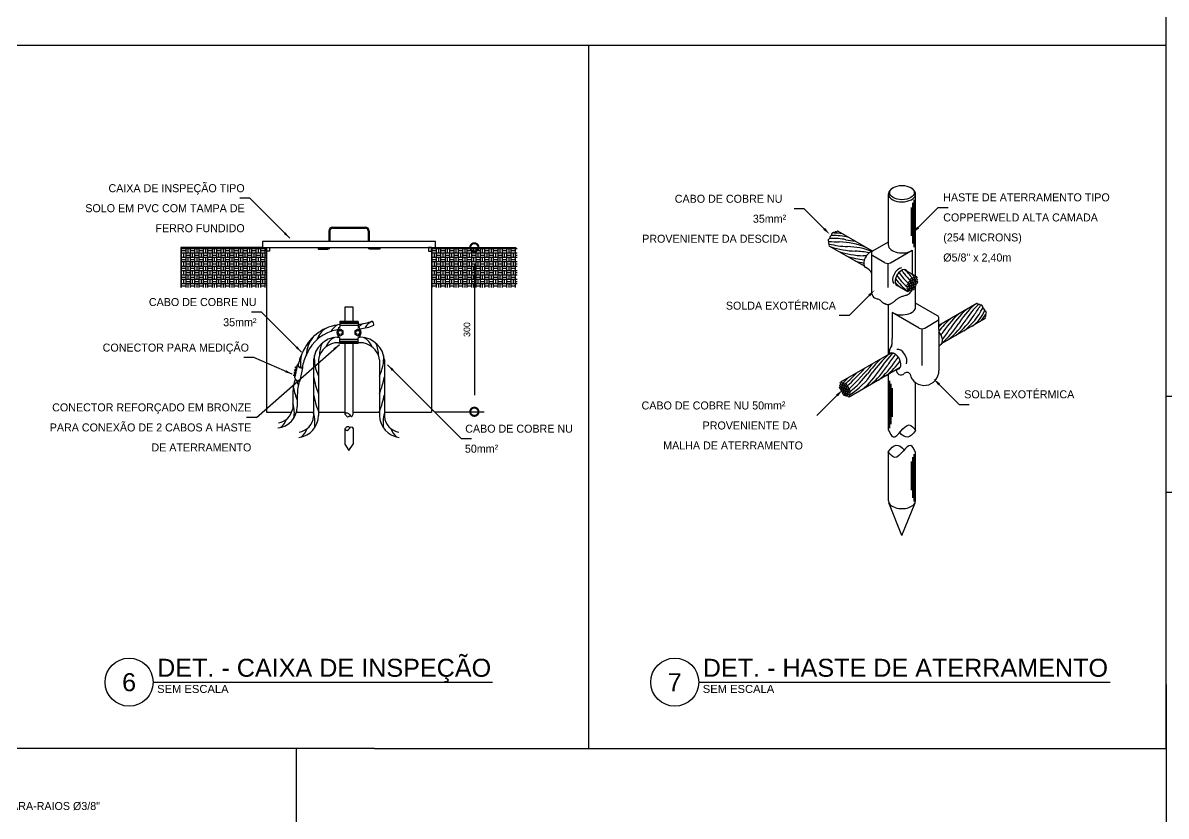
# Paper-space layout '6-EDA-DET-GER0-05_R01' of a CAD drawing. Extents: x 324 to 1165, y -59 to 535.
# Drawn here: x 694.8 to 980.5, y 133 to 331.2 of the extents above; entities that cross this region are included whole.
import ezdxf
from ezdxf.enums import TextEntityAlignment as Align

# ---------------------------------------------------------------- set-up
doc = ezdxf.new("R2010")
doc.units = 0
doc.header["$LTSCALE"] = 0.1
doc.layers.get('0').update_dxf_attribs({"linetype": 'CONTINUOUS'})
doc.layers.get('DEFPOINTS').update_dxf_attribs({"linetype": 'CONTINUOUS'})
for name, color, linetype in [('A-02', 2, 'CONTINUOUS'), ('A-PARED', 5, 'CONTINUOUS'), ('C01', 1, 'CONTINUOUS'), ('C02', 2, 'CONTINUOUS'), ('C03', 3, 'CONTINUOUS'), ('C04', 4, 'CONTINUOUS'), ('C05', 4, 'CONTINUOUS'), ('PRA', 1, 'CONTINUOUS'), ('Títulos', 2, 'CONTINUOUS')]:
    doc.layers.add(name, color=color, linetype=linetype)
doc.styles.add('80CL', font='ACENT.SHX', dxfattribs={"height": 2})
doc.styles.add('A20', font='arial.ttf', dxfattribs={"height": 0.2})
doc.styles.add('A26', font='arial.ttf', dxfattribs={"height": 0.26})
doc.styles.add('A40', font='arial.ttf', dxfattribs={"width": 1.1, "height": 0.4})
doc.styles.add('A60', font='arial.ttf', dxfattribs={"height": 0.6})
doc.styles.get("Standard").update_dxf_attribs({"font": 'ARIALUNI.TTF'})

# ---------------------------------------------------------------- blocks, each defined once
blk = doc.blocks.new('CARIMBO')
at = {"layer": 'PRA', "color": 2}
for p, q in [((754.113, 739.748), (736.613, 739.748)), ((736.613, 732.548), (736.613, 739.748)), ((754.113, 737.348), (736.613, 737.348)), ((736.613, 732.548), (736.613, 711.048))]:
    blk.add_line(p, q, dxfattribs=at)
at = {"layer": 'PRA', "color": 3, "style": 'A20'}
for tag, p, height in [('MUNICIPIO', (741.236, 735.253), 0.2), ('ENDEREÇO', (741.236, 733.745), 0.2), ('R-01', (740.748, 711.905), 0.185), ('ESCALA', (746.105, 711.926), 0.185), ('R-02', (740.748, 711.548), 0.185), ('DESENHO', (738.029, 711.221), 0.185), ('R-03', (740.748, 711.207), 0.185), ('DATA', (746.109, 711.169), 0.185)]:
    blk.add_attdef(tag, p, '', height=height, dxfattribs=at)
at = {"layer": 'PRA', "color": 4, "style": 'A26'}
for tag, p in [('DESCRIÇÃO-1', (745.536, 714.272)), ('DESCRIÇÃO-2', (745.536, 713.641)), ('DESCRIÇÃO-3', (745.536, 713.034))]:
    blk.add_attdef(tag, text='', height=0.267, dxfattribs=at).set_placement(p, align=Align.MIDDLE_CENTER)
at = {"layer": 'PRA', "color": 6}
for tag, height, style, p in [('ARQ', 0.617, 'A60', (752.415, 713.587)), ('00/00', 0.411, 'A40', (752.28, 711.667))]:
    blk.add_attdef(tag, text='', height=height, dxfattribs=dict(at, style=style)).set_placement(p, align=Align.MIDDLE_CENTER)
blk = doc.blocks.new('_DOTSMALL')
at = {"color": 0, "linetype": 'ByBlock', "const_width": 0.5}
blk.add_lwpolyline([(-0.0625, 0, 1), (0.0625, 0, 1)], format="xyb", close=True, dxfattribs=at)
blk = doc.blocks.new('*U84')
blk.add_line((0.6, 0), (9.08, 0))
blk.add_circle((0, 0), 0.6)
at = {"color": 1}
for tag, height, p in [('NOMEDES', 0.45, (0.7, 0)), ('ESCDES', 0.2, (0.7, -0.329))]:
    blk.add_attdef(tag, text='', height=height, dxfattribs=at).set_placement(p, align=Align.BOTTOM_LEFT)
blk.add_attdef('NUMDES', text='', height=0.45, dxfattribs=at).set_placement((0, 0), align=Align.MIDDLE_CENTER)
blk = doc.blocks.new('*U85')
blk.add_line((0.6, 0), (10.88, 0))
blk.add_circle((0, 0), 0.6)
at = {"color": 1}
for tag, height, p in [('NOMEDES', 0.45, (0.7, 0)), ('ESCDES', 0.2, (0.7, -0.329))]:
    blk.add_attdef(tag, text='', height=height, dxfattribs=at).set_placement(p, align=Align.BOTTOM_LEFT)
blk.add_attdef('NUMDES', text='', height=0.45, dxfattribs=at).set_placement((0, 0), align=Align.MIDDLE_CENTER)

psp = doc.layouts.new('6-EDA-DET-GER0-05_R01')

# ---------------------------------------------------------------- hatches: boundary and pattern name
at = {"layer": 'C01'}
h = psp.add_hatch(dxfattribs=at)
h.set_pattern_fill('2X2BRIKS', color=256, scale=0.137145, style=0)
h.set_pattern_definition([(0, (756.3875, 267.1604), (0, 1.09716), [0.137145]), (0, (756.3875, 267.709), (1.09716, 1.09716), [1.09716, -1.09716]), (90, (756.3875, 267.1604), (-1.09716, 0), [0.137145]), (90, (758.0332, 267.1604), (-1.09716, 1.09716), [1.09716, -1.09716])])
h.paths.add_polyline_path([(754.67, 275.12), (734.23, 275.12), (734.23, 265.07), (755.69, 265.07), (755.69, 275.12)])
h = psp.add_hatch(dxfattribs=at)
h.set_pattern_fill('2X2BRIKS', color=256, scale=0.137145, style=0)
h.set_pattern_definition([(0, (818.9921, 267.1604), (0, 1.09716), [0.137145]), (0, (818.9921, 267.709), (1.09716, 1.09716), [1.09716, -1.09716]), (90, (818.9921, 267.1604), (-1.09716, 0), [0.137145]), (90, (820.6378, 267.1604), (-1.09716, 1.09716), [1.09716, -1.09716])])
h.paths.add_polyline_path([(817.27, 275.12), (796.84, 275.12), (796.84, 265.07), (818.3, 265.07), (818.3, 275.12)])

# ---------------------------------------------------------------- linework, layer by layer
at = {"color": 1, "linetype": 'ByBlock'}
for p, q in [((798.69, 275.12), (810.06, 275.12)), ((797.66, 234.04), (810.06, 234.04))]:
    psp.add_line(p, q, dxfattribs=at)
at = {"color": 2, "linetype": 'ByBlock'}
psp.add_line((807.59, 271), (807.59, 238.16), dxfattribs=at)
at = {"layer": 'A-02'}
for p, q in [((980.46, 149.88), (980.46, 524.88)), ((980.46, 325.54), (349.46, 325.54)), ((836.11, 325.54), (836.11, 149.88)), ((782.63, 149.88), (349.46, 149.88)), ((763.1, 149.88), (763.1, -49.12)), ((782.63, 149.88), (980.46, 149.88))]:
    psp.add_line(p, q, dxfattribs=at)
at = {"layer": 'C01'}
for p, q in [((917.16, 276.11), (917.16, 286.25)), ((917.51, 275.16), (917.51, 286.96)), ((916.81, 278), (916.81, 285.11)), ((734.23, 275.12), (734.23, 265.07)), ((917.54, 267.64), (916.76, 268.56)), ((778.56, 256.44), (773.97, 256.44)), ((778.56, 256.31), (773.97, 256.31)), ((778.56, 256.08), (773.97, 256.08)), ((778.56, 255.59), (773.97, 255.59)), ((778.56, 252.1), (773.97, 252.1)), ((778.56, 251.62), (773.97, 251.62)), ((778.56, 251.39), (773.97, 251.39)), ((778.56, 251.26), (773.97, 251.26)), ((762.55, 243.33), (762.49, 243.08)), ((762.58, 243.32), (762.53, 243.07)), ((762.62, 243.31), (762.56, 243.06)), ((762.65, 243.3), (762.6, 243.05)), ((762.64, 243.82), (762.62, 243.72)), ((762.69, 243.29), (762.63, 243.04)), ((762.68, 243.97), (762.66, 243.88)), ((762.68, 243.83), (762.66, 243.71)), ((762.72, 243.28), (762.67, 243.03)), ((762.71, 243.96), (762.69, 243.87)), ((762.74, 243.95), (762.69, 243.7)), ((762.76, 243.27), (762.7, 243.02)), ((762.78, 243.94), (762.73, 243.69)), ((762.79, 243.26), (762.74, 243.01)), ((762.8, 244.61), (762.75, 244.36)), ((762.81, 243.93), (762.76, 243.68)), ((762.83, 243.25), (762.77, 243)), ((762.84, 244.6), (762.79, 244.35)), ((762.85, 243.92), (762.8, 243.67)), ((762.86, 243.24), (762.81, 242.99)), ((762.87, 244.59), (762.82, 244.34)), ((762.88, 243.91), (762.83, 243.66)), ((762.91, 244.58), (762.85, 244.33)), ((762.92, 243.9), (762.87, 243.65)), ((762.9, 245.1), (762.88, 245)), ((762.94, 244.57), (762.89, 244.32)), ((762.95, 243.89), (762.9, 243.64)), ((762.93, 245.25), (762.91, 245.16)), ((762.94, 245.11), (762.91, 244.99)), ((762.98, 244.56), (762.92, 244.31)), ((762.99, 243.88), (762.94, 243.63)), ((762.97, 245.24), (762.95, 245.15)), ((763, 245.23), (762.95, 244.98)), ((763.01, 244.55), (762.96, 244.3)), ((763.04, 245.22), (762.98, 244.97)), ((763.05, 244.54), (762.99, 244.29)), ((763.07, 245.21), (763.02, 244.96)), ((763.08, 244.53), (763.03, 244.28)), ((763.1, 245.2), (763.05, 244.95)), ((763.12, 244.52), (763.06, 244.27)), ((763.14, 245.19), (763.09, 244.94)), ((763.17, 245.18), (763.12, 244.93)), ((763.21, 245.17), (763.16, 244.92)), ((763.24, 245.16), (763.19, 244.91)), ((911.39, 229.96), (911.39, 241.77)), ((911.74, 230.91), (911.74, 241.05)), ((912.09, 232.81), (912.09, 239.92)), ((917.51, 211.61), (917.51, 223.41)), ((916.81, 214.46), (916.81, 221.57)), ((917.16, 212.56), (917.16, 222.7))]:
    psp.add_line(p, q, dxfattribs=at)
for centre, radius, start, end in [((897.2, 260.54), 16.81, 78.8772, 92.4028), ((897.29, 262.71), 15.36, 75.5148, 91.4163), ((897.85, 271.36), 7.34, 76.6561, 93.0104), ((898.6, 296.48), 20.01, 263.1709, 270.5459), ((901.95, 299.86), 24.58, 256.6399, 267.3042), ((903.95, 298.71), 24.58, 252.6958, 267.3042), ((898.17, 256.66), 19.82, 68.4803, 88.2103), ((904.53, 293.95), 17.4, 256.4091, 264.2355), ((900.17, 255.5), 19.82, 69.8266, 88.2103), ((905.95, 297.55), 24.58, 252.6958, 267.3042), ((907.95, 296.4), 24.58, 252.6958, 263.2242), ((909.95, 295.24), 24.58, 252.6958, 258.1274), ((902.17, 254.35), 19.82, 78.0118, 88.2103), ((904.17, 253.19), 19.82, 86.0408, 88.2103), ((904.83, 263.75), 10.28, 29.5979, 30.0044), ((924.36, 275.3), 12.41, 211.4044, 228.5956), ((904.3, 261.27), 12.96, 34.5242, 38.8612), ((932.57, 281.76), 21.96, 216.7715, 223.2285), ((909.67, 263.2), 8.35, 38.4865, 48.8227), ((926.26, 280.78), 19.82, 226.9146, 231.5197), ((928.26, 279.62), 19.82, 218.7128, 231.5197), ((925.92, 277.03), 15.57, 214.8967, 229.117), ((924.48, 274.54), 10.3, 216.6069, 223.3931), ((949.14, 242.61), 24.58, 132.6958, 147.3042), ((945.67, 247.67), 17.87, 132.8361, 148.3691), ((870.73, 301.61), 75.47, 324.8834, 327.0683), ((943.13, 239.15), 24.58, 132.6958, 142.3222), ((945.13, 240.3), 24.58, 132.6958, 147.3042), ((945.13, 240.3), 24.58, 132.6958, 147.3042), ((947.14, 241.46), 24.58, 132.6958, 147.3042), ((915.61, 268.64), 19.82, 308.4803, 328.2103), ((920.21, 267.05), 16.06, 307.3205, 333.796), ((927.51, 262.21), 8.1, 303.2311, 338.3699), ((931.03, 260.16), 4.61, 309.2695, 338.1592), ((773.39, 250.38), 5.37, 123.7063, 160.7562), ((775.64, 251.75), 4.57, 118.936, 148.8339), ((781.93, 252.01), 4.57, 118.936, 136.7056), ((784.24, 252.7), 4.57, 118.936, 148.8339), ((941.13, 237.99), 24.58, 132.6958, 135.237), ((911.61, 266.33), 19.82, 310.5794, 328.2103), ((909.61, 265.18), 19.82, 318.9335, 328.2103), ((913.61, 267.49), 19.82, 308.4803, 328.2103), ((773.85, 247.64), 8.29, 141.8183, 176.4428), ((774.75, 248.52), 4.61, 118.3697, 158.14), ((770.56, 257.83), 4.77, 306.1198, 306.2366), ((777.78, 248.52), 4.61, 21.86, 61.6303), ((907.6, 264.02), 19.82, 326.9207, 328.2103), ((776.52, 248.15), 7.63, 156.9112, 180.9586), ((776.01, 248.15), 7.63, 359.0414, 23.0888), ((929.55, 231.26), 24.58, 134.7472, 147.3042), ((776.77, 245.64), 12.66, 167.7151, 182.3256), ((777.7, 247.47), 10.12, 176.4221, 206.5174), ((774.83, 247.47), 10.12, 333.4826, 3.5779), ((825.92, 316.37), 107.42, 314.3901, 319.0995), ((925.78, 229.13), 24.58, 132.6958, 144.1815), ((894.03, 256.13), 19.82, 309.2306, 328.2103), ((934.61, 223.22), 34.4, 133.0704, 143.2078), ((896.03, 257.29), 19.82, 309.2306, 328.2103), ((898.03, 258.45), 19.82, 309.2306, 323.7806), ((931.56, 232.42), 24.58, 139.5097, 147.3042), ((933.56, 233.57), 24.58, 144.8082, 147.3042), ((878.51, 267.04), 33.9, 310.0075, 316.5423), ((825.68, 318.5), 108.31, 313.8122, 317.1762), ((891.83, 253.79), 18.21, 301.5907, 326.8053), ((880.47, 263.81), 32.5, 310.3889, 321.3523), ((892.03, 254.98), 19.82, 309.2306, 328.2103), ((785.36, 245.13), 23.54, 192.1856, 200.7547), ((785.36, 249.58), 23.54, 198.767, 202.3578), ((790.52, 247.25), 23.54, 191.0516, 201.7027), ((762.01, 247.25), 23.54, 338.2973, 348.9484), ((878.91, 265.06), 31.61, 311.0975, 314.6366), ((790.52, 242.8), 23.54, 191.0516, 201.7027), ((762.01, 242.8), 23.54, 338.2973, 348.9484), ((755.28, 233.75), 7.33, 350.1836, 17.7747), ((756.2, 233.83), 4.77, 307.9768, 340.2359), ((760.44, 231.41), 7.33, 348.5244, 17.7747), ((792.1, 231.41), 7.33, 162.2253, 191.4756), ((761.36, 231.49), 4.77, 307.9768, 340.2359), ((791.17, 231.49), 4.77, 199.7641, 232.0232)]:
    psp.add_arc(centre, radius, start, end, dxfattribs=at)
at = {"layer": 'C02'}
for p, q in [((751.45, 287.4), (748.95, 287.4)), ((761.44, 277.41), (751.45, 287.4)), ((911.04, 275.69), (911.04, 288.45)), ((917.86, 267.93), (917.86, 288.45)), ((890, 284.77), (887.5, 284.77)), ((890, 284.77), (895, 279.77)), ((923.51, 285.1), (918.51, 280.1)), ((923.51, 285.1), (926.01, 285.1)), ((907.06, 274.16), (898.42, 279.15)), ((796.84, 275.12), (818.08, 275.12)), ((905.07, 270.38), (896.27, 275.45)), ((907.17, 274.24), (911.04, 276.47)), ((911.6, 271.27), (917, 274.39)), ((917, 274.39), (917, 268.42)), ((906.82, 273.63), (906.82, 263.65)), ((910.2, 271.27), (907.17, 273.02)), ((910.9, 271.08), (910.9, 265.05)), ((915.01, 269.57), (918.07, 267.81)), ((912.88, 265.87), (915.93, 264.11)), ((901.22, 258.05), (906.22, 263.05)), ((916.42, 264.72), (915.9, 264.08)), ((917.86, 260.22), (917.86, 265.5)), ((911.04, 248.3), (911.04, 260.83)), ((923.33, 258.02), (917.86, 261.18)), ((933.12, 261.05), (923.68, 255.6)), ((754.4, 258.92), (751.9, 258.92)), ((764.39, 248.92), (754.4, 258.92)), ((901.22, 258.05), (898.72, 258.05)), ((911.99, 258.85), (911.99, 252.35)), ((918.73, 254.96), (911.99, 258.85)), ((923.68, 254.62), (923.68, 257.41)), ((935.27, 257.36), (924.4, 251.08)), ((919.43, 254.77), (919.43, 245.56)), ((920.13, 254.96), (923.33, 256.81)), ((923.68, 254.62), (923.68, 244.32)), ((773.29, 252.66), (773.79, 252.66)), ((779.24, 252.66), (778.74, 252.66)), ((753.12, 232.63), (773.86, 250.84)), ((773.67, 251.29), (773.97, 251.29)), ((778.86, 251.29), (778.56, 251.29)), ((911.87, 248.79), (899.12, 241.42)), ((752.51, 247.58), (750.01, 247.58)), ((762.1, 243.42), (752.51, 247.58)), ((762.77, 242.63), (763.41, 245.82)), ((785.92, 245.75), (804.36, 227.31)), ((762.46, 243.09), (762.54, 243.36)), ((762.46, 243.09), (762.47, 243.05)), ((762.47, 243.05), (762.49, 243.08)), ((762.49, 243.08), (762.5, 243.04)), ((762.5, 243.04), (762.53, 243.07)), ((762.53, 243.07), (762.54, 243.03)), ((762.54, 243.36), (762.55, 243.33)), ((762.54, 243.03), (762.56, 243.06)), ((762.55, 243.33), (762.57, 243.36)), ((762.56, 243.06), (762.57, 243.02)), ((762.57, 243.36), (762.58, 243.32)), ((762.57, 243.02), (762.6, 243.05)), ((762.58, 243.32), (762.61, 243.35)), ((762.62, 243.82), (762.59, 243.73)), ((762.59, 243.73), (762.62, 243.82)), ((762.59, 243.73), (762.6, 243.69)), ((762.6, 243.69), (762.62, 243.72)), ((762.6, 243.05), (762.61, 243.01)), ((762.61, 243.35), (762.62, 243.31)), ((762.61, 243.01), (762.63, 243.04)), ((762.62, 243.82), (762.68, 243.81)), ((762.62, 243.72), (762.63, 243.68)), ((762.62, 243.31), (762.64, 243.34)), ((762.63, 243.88), (762.67, 244)), ((762.66, 243.98), (762.63, 243.88)), ((762.63, 243.88), (762.69, 243.87)), ((762.63, 243.68), (762.66, 243.71)), ((762.63, 243.04), (762.64, 243)), ((762.64, 243.34), (762.65, 243.3)), ((762.64, 243), (762.67, 243.03)), ((762.65, 243.3), (762.68, 243.33)), ((762.66, 243.71), (762.67, 243.67)), ((762.67, 244), (762.68, 243.97)), ((762.67, 243.67), (762.69, 243.7)), ((762.67, 243.03), (762.68, 242.99)), ((762.68, 243.97), (762.7, 244)), ((762.68, 243.81), (762.69, 243.87)), ((762.68, 243.33), (762.69, 243.29)), ((762.68, 242.99), (762.7, 243.02)), ((762.69, 243.7), (762.7, 243.66)), ((762.69, 243.29), (762.71, 243.32)), ((762.7, 244), (762.71, 243.96)), ((762.7, 243.66), (762.73, 243.69)), ((762.7, 243.02), (762.71, 242.98)), ((762.71, 243.96), (762.73, 243.99)), ((762.71, 243.32), (762.72, 243.28)), ((762.71, 242.98), (762.74, 243.01)), ((762.72, 244.37), (762.8, 244.64)), ((762.72, 244.37), (762.73, 244.33)), ((762.72, 243.28), (762.75, 243.31)), ((762.73, 244.33), (762.75, 244.36)), ((762.73, 243.99), (762.74, 243.95)), ((762.73, 243.69), (762.74, 243.65)), ((762.74, 243.95), (762.77, 243.98)), ((762.74, 243.65), (762.76, 243.68)), ((762.74, 243.01), (762.75, 242.97)), ((762.75, 244.36), (762.76, 244.32)), ((762.75, 243.31), (762.76, 243.27)), ((762.75, 242.97), (762.77, 243)), ((762.76, 244.32), (762.79, 244.35)), ((762.76, 243.68), (762.77, 243.64)), ((762.76, 243.27), (762.78, 243.3)), ((762.77, 243.98), (762.78, 243.94)), ((762.77, 243.64), (762.8, 243.67)), ((762.77, 243), (762.78, 242.96)), ((762.78, 243.94), (762.8, 243.97)), ((762.78, 243.3), (762.79, 243.26)), ((762.78, 242.96), (762.81, 242.99)), ((762.79, 244.35), (762.8, 244.31)), ((762.79, 243.26), (762.82, 243.29)), ((762.8, 244.64), (762.8, 244.61)), ((762.8, 244.61), (762.83, 244.64)), ((762.8, 244.31), (762.82, 244.34)), ((762.8, 243.97), (762.81, 243.93)), ((762.8, 243.67), (762.81, 243.63)), ((762.81, 243.93), (762.84, 243.96)), ((762.81, 243.63), (762.83, 243.66)), ((762.81, 242.99), (762.82, 242.95)), ((762.82, 244.34), (762.83, 244.3)), ((762.82, 243.29), (762.83, 243.25)), ((762.82, 242.95), (762.84, 242.98)), ((762.83, 244.64), (762.84, 244.6)), ((762.83, 244.3), (762.85, 244.33)), ((762.83, 243.66), (762.84, 243.62)), ((762.83, 243.25), (762.85, 243.28)), ((762.87, 245.1), (762.84, 245.01)), ((762.84, 245.01), (762.87, 245.1)), ((762.84, 245.01), (762.85, 244.97)), ((762.84, 244.6), (762.86, 244.63)), ((762.84, 243.96), (762.85, 243.92)), ((762.84, 243.62), (762.87, 243.65)), ((762.85, 244.97), (762.88, 245)), ((762.85, 244.33), (762.86, 244.29)), ((762.85, 243.92), (762.87, 243.95)), ((762.85, 243.28), (762.86, 243.24)), ((762.86, 244.63), (762.87, 244.59)), ((762.86, 244.29), (762.89, 244.32)), ((762.86, 243.24), (762.89, 243.27)), ((762.87, 245.1), (762.93, 245.09)), ((762.87, 244.59), (762.9, 244.62)), ((762.87, 243.95), (762.88, 243.91)), ((762.87, 243.65), (762.88, 243.61)), ((762.88, 245), (762.89, 244.96)), ((762.88, 243.91), (762.91, 243.94)), ((762.88, 243.61), (762.9, 243.64)), ((762.89, 245.16), (762.92, 245.28)), ((762.92, 245.26), (762.89, 245.16)), ((762.89, 245.16), (762.95, 245.15)), ((762.89, 244.96), (762.91, 244.99)), ((762.89, 244.32), (762.9, 244.28)), ((762.89, 243.27), (762.89, 243.24)), ((762.9, 244.62), (762.91, 244.58)), ((762.9, 244.28), (762.92, 244.31)), ((762.9, 243.64), (762.91, 243.6)), ((762.91, 244.99), (762.92, 244.95)), ((762.91, 244.58), (762.93, 244.61)), ((762.91, 243.94), (762.92, 243.9)), ((762.91, 243.6), (762.94, 243.63)), ((762.92, 245.28), (762.93, 245.25)), ((762.92, 244.95), (762.95, 244.98)), ((762.92, 244.31), (762.93, 244.27)), ((762.92, 243.9), (762.94, 243.93)), ((762.93, 245.25), (762.96, 245.28)), ((762.93, 245.09), (762.95, 245.15)), ((762.93, 244.61), (762.94, 244.57)), ((762.93, 244.27), (762.96, 244.3)), ((762.94, 244.57), (762.97, 244.6)), ((762.94, 243.93), (762.95, 243.89)), ((762.94, 243.63), (762.95, 243.59)), ((762.95, 244.98), (762.96, 244.94)), ((762.95, 243.89), (762.98, 243.92)), ((762.95, 243.59), (762.97, 243.62)), ((762.96, 245.28), (762.97, 245.24)), ((762.96, 244.94), (762.98, 244.97)), ((762.96, 244.3), (762.97, 244.26)), ((762.97, 245.24), (762.99, 245.27)), ((762.97, 244.6), (762.98, 244.56)), ((762.97, 244.26), (762.99, 244.29)), ((762.98, 244.97), (762.99, 244.93)), ((762.98, 244.56), (763, 244.59)), ((762.98, 243.92), (762.99, 243.88)), ((762.99, 245.27), (763, 245.23)), ((762.99, 244.93), (763.02, 244.96)), ((762.99, 244.29), (763, 244.25)), ((762.99, 243.88), (763.01, 243.91)), ((763, 245.23), (763.03, 245.26)), ((763, 244.59), (763.01, 244.55)), ((763, 244.25), (763.03, 244.28)), ((763.01, 244.55), (763.04, 244.58)), ((763.01, 243.91), (763.02, 243.88)), ((763.02, 244.96), (763.03, 244.92)), ((763.03, 245.26), (763.04, 245.22)), ((763.03, 244.92), (763.05, 244.95)), ((763.03, 244.28), (763.04, 244.24)), ((763.04, 245.22), (763.06, 245.25)), ((763.04, 244.58), (763.05, 244.54)), ((763.04, 244.24), (763.06, 244.27)), ((763.05, 244.95), (763.06, 244.91)), ((763.05, 244.54), (763.07, 244.57)), ((763.06, 245.25), (763.07, 245.21)), ((763.06, 244.91), (763.09, 244.94)), ((763.06, 244.27), (763.07, 244.22)), ((763.07, 245.21), (763.09, 245.24)), ((763.07, 244.57), (763.08, 244.53)), ((763.07, 244.22), (763.1, 244.26)), ((763.08, 244.53), (763.11, 244.56)), ((763.09, 245.24), (763.1, 245.2)), ((763.09, 244.94), (763.1, 244.9)), ((763.1, 245.2), (763.13, 245.23)), ((763.1, 244.9), (763.12, 244.93)), ((763.11, 244.56), (763.12, 244.52)), ((763.12, 244.93), (763.13, 244.89)), ((763.12, 244.52), (763.14, 244.55)), ((763.13, 245.23), (763.14, 245.19)), ((763.13, 244.89), (763.16, 244.92)), ((763.14, 245.19), (763.16, 245.22)), ((763.14, 244.55), (763.15, 244.52)), ((763.16, 245.22), (763.17, 245.18)), ((763.16, 244.92), (763.17, 244.88)), ((763.17, 245.18), (763.2, 245.21)), ((763.17, 244.88), (763.19, 244.91)), ((763.19, 244.91), (763.2, 244.86)), ((763.2, 245.21), (763.21, 245.17)), ((763.2, 244.86), (763.23, 244.89)), ((763.21, 245.17), (763.23, 245.2)), ((763.23, 245.2), (763.24, 245.16)), ((763.24, 245.16), (763.27, 245.19)), ((763.27, 245.19), (763.28, 245.16)), ((764.05, 241.76), (764.71, 245.02)), ((914.02, 245.09), (901.25, 237.72)), ((911.04, 240.89), (911.04, 243.37)), ((911.04, 229.47), (911.04, 243.37)), ((917.86, 229.37), (917.86, 241.32)), ((928.73, 235.88), (923.73, 240.88)), ((762.2, 238.71), (762.2, 234.8)), ((763.35, 238.3), (763.35, 235.23)), ((893.21, 233.1), (898.21, 238.1)), ((928.73, 235.88), (931.23, 235.88)), ((753.12, 232.63), (750.62, 232.63)), ((806.86, 227.31), (804.36, 227.31)), ((911.04, 211.8), (911.04, 224.01)), ((917.86, 211.8), (917.86, 223.97)), ((914.45, 203.16), (911.16, 211.29)), ((914.45, 203.16), (917.74, 211.29))]:
    psp.add_line(p, q, dxfattribs=at)
at = {"layer": 'C02', "ltscale": 10}
for p, q in [((754.67, 275.12), (734.23, 275.12)), ((777.28, 260.2), (775.25, 260.2)), ((775.25, 260.2), (775.25, 256.58)), ((777.28, 256.58), (777.28, 260.2)), ((775.25, 251.11), (775.25, 233.4)), ((777.28, 233.4), (777.28, 251.11)), ((767.41, 247), (767.41, 232.87)), ((768.65, 246.99), (768.65, 233.12)), ((783.89, 246.99), (783.89, 233.12)), ((785.12, 247), (785.12, 232.87)), ((755.69, 233.97), (761.96, 233.97)), ((763.15, 233.97), (767.36, 233.97)), ((768.6, 233.97), (775.25, 233.97)), ((777.28, 233.97), (783.93, 233.97)), ((785.17, 233.97), (796.84, 233.97)), ((775.25, 229.78), (775.25, 225.95)), ((777.28, 229.78), (777.28, 225.95)), ((775.25, 225.95), (776.26, 224.38)), ((776.26, 224.38), (777.28, 225.95))]:
    psp.add_line(p, q, dxfattribs=at)
at = {"layer": 'C02'}
for points in [[(906.82, 263.65), (906.96, 263.22), (907.13, 262.9), (907.34, 262.67), (907.56, 262.5), (907.79, 262.39), (908.02, 262.32), (908.24, 262.27), (908.44, 262.22), (908.61, 262.15), (908.77, 262.07), (908.9, 261.99), (909.01, 261.9), (909.11, 261.8), (909.21, 261.7), (909.29, 261.61), (909.38, 261.53), (909.46, 261.45), (909.55, 261.38), (909.64, 261.32), (909.73, 261.26), (909.82, 261.21), (909.91, 261.17), (910, 261.13), (910.09, 261.09), (910.18, 261.05), (910.27, 261.01), (910.36, 260.98), (910.44, 260.95), (910.53, 260.92), (910.62, 260.9), (910.72, 260.88), (910.81, 260.87), (910.91, 260.86), (911.01, 260.87), (911.11, 260.87), (911.22, 260.89), (911.33, 260.91), (911.44, 260.94), (911.55, 260.98), (911.66, 261.03), (911.78, 261.08), (911.89, 261.15), (912.01, 261.22), (912.13, 261.3), (912.25, 261.39), (912.38, 261.49), (912.5, 261.59), (912.63, 261.7), (912.76, 261.82), (912.9, 261.93), (913.03, 262.05), (913.18, 262.17), (913.32, 262.29), (913.48, 262.4), (913.64, 262.51), (913.81, 262.6), (913.98, 262.68), (914.16, 262.76), (914.35, 262.83), (914.54, 262.89), (914.74, 262.95), (914.94, 263), (915.15, 263.06), (915.35, 263.13), (915.55, 263.19), (915.76, 263.28), (915.96, 263.38), (916.17, 263.51), (916.38, 263.67), (916.59, 263.88), (916.8, 264.14), (917.01, 264.46)], [(917.86, 229.38), (917.36, 228.7), (916.86, 228.2), (916.36, 227.88), (915.87, 227.73), (915.37, 227.75), (914.88, 227.94), (914.4, 228.31), (913.91, 228.86)], [(911.03, 224), (911.54, 224.67), (912.03, 225.17), (912.53, 225.5), (913.03, 225.65), (913.52, 225.63), (914.01, 225.43), (914.49, 225.06), (914.98, 224.52)]]:
    psp.add_lwpolyline(points, dxfattribs=at)
for points in [[(773.38, 254.26), (773.38, 253.44), (774.09, 253.03), (774.8, 253.44), (774.8, 254.26), (774.09, 254.67)], [(777.73, 254.26), (777.73, 253.44), (778.45, 253.03), (779.16, 253.44), (779.16, 254.26), (778.45, 254.67)]]:
    psp.add_lwpolyline(points, close=True, dxfattribs=at)
at = {"layer": 'C02', "ltscale": 10}
for points in [[(775.25, 233.4), (775.55, 233.77), (775.84, 233.8), (776.11, 233.61), (776.37, 233.32), (776.61, 233.04), (776.85, 232.88), (777.07, 232.97), (777.28, 233.4)], [(775.25, 233.4), (775.44, 233.16), (775.6, 232.98), (775.73, 232.87), (775.85, 232.81), (775.98, 232.81), (776.13, 232.86), (776.31, 232.96), (776.55, 233.11)], [(775.25, 229.78), (775.44, 230.03), (775.6, 230.21), (775.73, 230.32), (775.85, 230.38), (775.98, 230.38), (776.13, 230.33), (776.31, 230.22), (776.55, 230.08)], [(775.25, 229.78), (775.55, 229.42), (775.84, 229.39), (776.11, 229.58), (776.37, 229.87), (776.61, 230.15), (776.85, 230.31), (777.07, 230.22), (777.28, 229.78)]]:
    psp.add_lwpolyline(points, dxfattribs=at)
at = {"layer": 'C02'}
for centre in [(774.09, 253.85), (778.45, 253.85)]:
    psp.add_circle(centre, 0.492, dxfattribs=at)
for centre, radius, start, end in [((897.26, 278.61), 0.218, 22.6548, 68.3364), ((897.83, 278.79), 0.208, 28.176, 73.7029), ((896.16, 275.9), 0.118, 1.5011, 74.2488), ((896.19, 276.58), 0.0391, 314.4329, 49.3141), ((907.52, 273.63), 0.7, 120, 240), ((904.49, 267.67), 2.55, 24.0551, 69.0209), ((910.9, 272.48), 1.4, 240, 300), ((933.7, 260.68), 0.208, 106.2971, 151.824), ((934.27, 260.5), 0.218, 111.6636, 157.3452), ((922.98, 257.41), 0.7, 300, 60), ((935.37, 257.8), 0.118, 105.7512, 178.4989), ((935.34, 258.48), 0.0391, 130.6859, 225.5671), ((919.43, 256.17), 1.4, 240, 300), ((908.45, 251.73), 3.59, 342.0417, 9.999), ((915.53, 248.2), 4.38, 146.5236, 177.9876), ((924.82, 249.79), 1.22, 120.2965, 159.1471), ((763.62, 245.79), 0.142, 145.4054, 194.9338), ((763.9, 245.86), 0.431, 193.8778, 216.5765), ((763.63, 245.72), 0.199, 104.9468, 129.0018), ((914.21, 244.39), 1.15, 172.0911, 310.0622), ((915.68, 243.01), 0.88, 27.183, 145.6624), ((920.02, 244.28), 3.66, 193.6166, 0.7094), ((761.84, 242.79), 0.947, 342.5388, 350.1004)]:
    psp.add_arc(centre, radius, start, end, dxfattribs=at)
at = {"layer": 'C02', "ltscale": 10}
for centre, radius, start, end in [((775.1, 244.63), 11.24, 95.7504, 154.7116), ((774.81, 244.82), 9.79, 98.2967, 158.6002), ((778.14, 265.68), 9.79, 272.4866, 293.6489), ((777.95, 265.96), 11.24, 275.291, 293.8497), ((780.78, 255.57), 1.72, 3.7059, 41.5339), ((773.54, 246.52), 6.14, 92.34, 175.4685), ((778.99, 246.52), 6.14, 4.5315, 87.66), ((778.33, 242.26), 15.19, 151.8656, 167.0726), ((773.5, 246.4), 4.89, 88.0223, 173.0449), ((779.03, 246.4), 4.89, 6.9551, 91.9777), ((776.45, 242.93), 12.06, 153.1028, 169.8502), ((777.37, 237.88), 15.19, 163.2251, 176.8724), ((775.41, 238.22), 12.06, 163.351, 179.65), ((757.84, 235.45), 5.51, 277.0042, 357.7771), ((757.82, 235.62), 4.45, 280.7204, 349.4786), ((763.07, 233.17), 5.58, 277.2155, 359.3933), ((762.98, 233.28), 4.45, 280.7204, 354.6819), ((789.47, 233.17), 5.58, 180.6067, 262.7845), ((789.55, 233.28), 4.45, 185.3181, 259.2796)]:
    psp.add_arc(centre, radius, start, end, dxfattribs=at)
at = {"layer": 'C02'}
for centre, major_axis, ratio, start_param, end_param in [((914.45, 288.45), (-3.41, 0), 0.5774, 5.615115, 10.112974), ((896.28, 276.97), (0.21, 0.361), 0.525888, 0, 3.74611), ((896.7, 277.7), (0.21, 0.367), 0.512264, 0, 3.141593), ((897.13, 278.44), (0.214, 0.371), 0.509483, 0, 3.141593), ((897.67, 278.61), (0.214, 0.371), 0.509483, 0, 1.654363), ((898.2, 278.78), (0.214, 0.371), 0.509483, 0, 1.590196), ((896.38, 276.4), (0.214, 0.371), 0.509483, 1.444023, 3.287372), ((896.49, 275.83), (0.214, 0.371), 0.509483, 1.661527, 3.141593), ((914.45, 275.69), (-3.41, 0), 0.5774, 0, 2.411794), ((906.49, 272.03), (1.13, 1.95), 0.5774, 0.478275, 3.179664), ((913.7, 267.92), (-1.13, -1.95), 0.5774, 3.532674, 6.110033), ((914.3, 267.52), (-1.13, -1.95), 0.5774, 2.808024, 6.61927), ((914.45, 260.22), (-3.41, 0), 0.5774, 0.765925, 3.141593), ((933.33, 260.68), (-0.214, 0.371), 0.509483, 4.692989, 6.283185), ((933.86, 260.51), (-0.214, 0.371), 0.509483, 4.628823, 6.283185), ((934.4, 260.33), (-0.214, 0.371), 0.509483, 3.141593, 6.283185), ((934.83, 259.59), (-0.21, 0.367), 0.512264, 3.141593, 6.283185), ((935.25, 258.87), (-0.21, 0.361), 0.525888, 2.537075, 6.283185), ((935.04, 257.72), (-0.214, 0.371), 0.509483, 3.141593, 4.621658), ((935.15, 258.29), (-0.214, 0.371), 0.509483, 2.995814, 4.839163), ((922.98, 252.73), (-1.13, 1.95), 0.5774, 3.235909, 5.044874), ((912.59, 246.73), (-1.13, 1.95), 0.5774, 2.823996, 6.61927), ((914.1, 247.6), (-1.13, 1.95), 0.5774, 3.532674, 6.110033), ((764.07, 245.46), (-0.636, 0.434), 0.455883, 5.802637, 10.257306), ((764.07, 245.46), (-0.541, 0.369), 0.399058, 0.685485, 3.64446), ((763.41, 242.2), (-0.636, 0.434), 0.455883, 0.339528, 3.155529), ((914.45, 211.8), (-3.41, 0), 0.5774, 0, 3.141593)]:
    psp.add_ellipse(centre, major_axis=major_axis, ratio=ratio, start_param=start_param, end_param=end_param, dxfattribs=at)
for centre, major_axis, ratio in [((914.45, 288.8), (-3.07, 0), 0.5774), ((915.94, 265.63), (0.214, 0.371), 0.509483), ((916.36, 266.36), (0.214, 0.371), 0.509483), ((916.47, 265.79), (0.214, 0.371), 0.509483), ((916.78, 267.09), (0.214, 0.371), 0.509483), ((916.9, 266.53), (0.214, 0.371), 0.509483), ((917, 265.96), (0.214, 0.371), 0.509483), ((917.12, 265.41), (0.214, 0.371), 0.509483), ((917.32, 267.27), (0.214, 0.371), 0.509483), ((917.43, 266.69), (0.214, 0.371), 0.509483), ((917.54, 266.14), (0.214, 0.371), 0.509483), ((917.64, 265.57), (0.214, 0.371), 0.509483), ((917.86, 267.44), (0.214, 0.371), 0.509483), ((917.97, 266.88), (0.214, 0.371), 0.509483), ((918.07, 266.31), (0.214, 0.371), 0.509483), ((916.03, 265.05), (0.214, 0.371), 0.509483), ((916.14, 264.48), (0.214, 0.371), 0.509483), ((916.57, 265.21), (0.214, 0.371), 0.509483), ((916.69, 264.66), (0.214, 0.371), 0.509483), ((917.22, 264.83), (0.214, 0.371), 0.509483), ((899.11, 239.92), (-0.214, 0.371), 0.509483), ((899.21, 240.49), (-0.214, 0.371), 0.509483), ((899.32, 241.05), (-0.214, 0.371), 0.509483), ((899.64, 239.75), (-0.214, 0.371), 0.509483), ((899.75, 240.3), (-0.214, 0.371), 0.509483), ((899.86, 240.88), (-0.214, 0.371), 0.509483), ((900.18, 239.57), (-0.214, 0.371), 0.509483), ((900.28, 240.14), (-0.214, 0.371), 0.509483), ((900.4, 240.7), (-0.214, 0.371), 0.509483), ((900.82, 239.97), (-0.214, 0.371), 0.509483), ((899.54, 239.18), (-0.214, 0.371), 0.509483), ((899.96, 238.44), (-0.214, 0.371), 0.509483), ((900.06, 239.02), (-0.214, 0.371), 0.509483), ((900.49, 238.27), (-0.214, 0.371), 0.509483), ((900.61, 238.82), (-0.214, 0.371), 0.509483), ((900.71, 239.4), (-0.214, 0.371), 0.509483), ((901.04, 238.09), (-0.214, 0.371), 0.509483), ((901.15, 238.66), (-0.214, 0.371), 0.509483), ((901.24, 239.25), (-0.214, 0.371), 0.509483)]:
    psp.add_ellipse(centre, major_axis=major_axis, ratio=ratio, dxfattribs=at)
for points in [[(911.04, 229.51), (912.27, 227.76), (916.25, 230.76), (917.86, 229.38)], [(917.85, 223.87), (916.62, 225.61), (912.64, 222.62), (911.03, 224)]]:
    psp.add_spline(points, degree=3, dxfattribs=at)
for points in [[(895.23, 280), (894.76, 279.53), (896.41, 278.35)], [(918.27, 280.33), (918.75, 279.86), (917.1, 278.68)], [(760.39, 278.9), (759.97, 278.48), (761.44, 277.41)], [(906.46, 262.81), (905.99, 263.28), (907.63, 264.47)], [(763.34, 250.42), (762.91, 250), (764.39, 248.92)], [(772.32, 249.87), (772.72, 249.42), (773.86, 250.84)], [(786.97, 244.26), (787.4, 244.68), (785.92, 245.75)], [(760.57, 244.42), (760.33, 243.87), (762.1, 243.42)], [(923.49, 240.65), (923.97, 241.12), (922.32, 242.3)], [(898.45, 237.87), (897.97, 238.34), (899.62, 239.52)]]:
    psp.add_solid(points, dxfattribs=at)
at = {"layer": 'C03'}
for p, q in [((773.97, 256.58), (773.97, 255.18)), ((778.56, 256.58), (773.97, 256.58)), ((778.56, 256.58), (778.56, 255.18)), ((773.97, 251.11), (773.97, 252.51)), ((778.56, 251.11), (778.56, 252.51)), ((778.56, 251.11), (773.97, 251.11))]:
    psp.add_line(p, q, dxfattribs=at)
at = {"layer": 'C03', "ltscale": 10}
for points in [[(754.67, 276.55), (754.67, 275.12), (797.87, 275.12), (797.87, 276.55)], [(756.38, 274.16), (755.69, 274.16), (755.69, 275.12), (756.38, 275.12)], [(796.15, 274.16), (796.84, 274.16), (796.84, 275.12), (796.15, 275.12)]]:
    psp.add_lwpolyline(points, close=True, dxfattribs=at)
at = {"layer": 'C03'}
for centre, start, end in [((774.86, 253.85), 123.6125, 236.3875), ((777.68, 253.85), 303.6125, 56.3875)]:
    psp.add_arc(centre, 1.6, start, end, dxfattribs=at)
at = {"layer": 'C04', "ltscale": 10}
for p, q in [((772.17, 280.17), (780.37, 280.17)), ((771.21, 279.21), (771.21, 276.55)), ((771.48, 279.21), (771.48, 276.55)), ((772.17, 279.89), (780.37, 279.89)), ((781.05, 279.21), (781.05, 276.55)), ((781.33, 279.21), (781.33, 276.55)), ((768.58, 274.98), (768.58, 274.7)), ((768.58, 274.98), (771.07, 274.98)), ((768.58, 274.7), (771.07, 274.7)), ((783.95, 274.98), (781.46, 274.98)), ((783.95, 274.7), (781.46, 274.7)), ((783.95, 274.98), (783.95, 274.7))]:
    psp.add_line(p, q, dxfattribs=at)
at = {"layer": 'C04'}
for centre, radius, start, end in [((772.17, 279.21), 0.96, 90, 180), ((780.37, 279.21), 0.96, 0, 90), ((772.17, 279.21), 0.686, 90, 180), ((780.37, 279.21), 0.686, 0, 90)]:
    psp.add_arc(centre, radius, start, end, dxfattribs=at)
at = {"layer": 'C04', "ltscale": 10}
for centre, radius, start, end in [((771.07, 275.12), 0.411, 270, 0), ((771.07, 275.12), 0.137, 270, 0), ((781.46, 275.12), 0.411, 180, 270), ((781.46, 275.12), 0.137, 180, 270)]:
    psp.add_arc(centre, radius, start, end, dxfattribs=at)
at = {"layer": 'C05', "ltscale": 10}
for p, q in [((755.69, 275.12), (755.69, 233.97)), ((796.84, 275.12), (796.84, 233.97))]:
    psp.add_line(p, q, dxfattribs=at)
at = {"layer": 'DEFPOINTS', "color": 1, "linetype": 'ByBlock'}
psp.add_point((797.87, 275.12), dxfattribs=at)

# ---------------------------------------------------------------- block references
at = {"layer": 'A-02', "xscale": 10, "yscale": 10, "zscale": 10}
psp.add_blockref('*U85', (857.67, 166.47), dxfattribs=at).add_auto_attribs({'NUMDES': '7', 'NOMEDES': 'DET. - HASTE DE ATERRAMENTO', 'ESCDES': 'SEM ESCALA'})
at = {"layer": 'A-PARED', "xscale": 9.99999999999771, "yscale": 9.99999999999771, "zscale": 9.99999999999771}
psp.add_blockref('CARIMBO', (-6385.67, -7159.61), dxfattribs=at)
at = {"layer": 'C02', "color": 2, "linetype": 'ByBlock', "xscale": 4.114285714285715, "yscale": 4.114285714285715, "zscale": 4.114285714285715}
for p, rotation in [((807.59, 275.12), 90), ((807.59, 234.04), 270)]:
    psp.add_blockref('_DOTSMALL', p, dxfattribs=dict(at, rotation=rotation))
at = {"layer": 'Títulos', "xscale": 10, "yscale": 10, "zscale": 10}
psp.add_blockref('*U84', (721.32, 166.47), dxfattribs=at).add_auto_attribs({'NUMDES': '6', 'NOMEDES': 'DET. - CAIXA DE INSPEÇÃO', 'ESCDES': 'SEM ESCALA'})

# ---------------------------------------------------------------- texts
at = {"color": 3, "linetype": 'ByBlock', "insert": (805.74, 254.58), "char_height": 1.646, "attachment_point": 5, "rotation": 90, "style": '80CL'}
psp.add_mtext('300', dxfattribs=at)
at = {"layer": 'C03', "style": '80CL'}
for s, p in [('CAIXA DE INSPEÇÃO TIPO', (750.2, 288.9)), ('SOLO EM PVC COM TAMPA DE', (750.2, 283.9)), ('FERRO FUNDIDO', (750.2, 278.9)), ('CABO DE COBRE NU', (753.16, 260.45)), ('35mm²', (753.15, 255.41)), ('CONECTOR PARA MEDIÇÃO', (751.27, 249.07)), ('CONECTOR REFORÇADO EM BRONZE', (751.87, 234.13)), ('PARA CONEXÃO DE 2 CABOS A HASTE', (751.87, 229.12)), ('DE ATERRAMENTO', (751.86, 224.13))]:
    psp.add_text(s, height=2, dxfattribs=at).set_placement(p, align=Align.RIGHT)
for s, p in [('HASTE DE ATERRAMENTO TIPO ', (924.76, 287.61)), ('CABO DE COBRE NU ', (857.67, 287.26)), ('35mm²', (877.19, 282.27)), ('COPPERWELD ALTA CAMADA ', (924.76, 282.59)), ('PROVENIENTE DA DESCIDA', (849.53, 277.27)), ('(254 MICRONS)', (924.77, 277.6)), ('%%C5/8" x 2,40m', (924.76, 272.58)), ('SOLDA EXOTÉRMICA ', (870.44, 260.55)), ('SOLDA EXOTÉRMICA', (930.01, 238.4)), ('CABO DE COBRE NU 50mm² ', (849.37, 235.61)), ('PROVENIENTE DA', (864.63, 230.61)), ('MALHA DE ATERRAMENTO', (854.78, 225.62))]:
    psp.add_text(s, height=2, dxfattribs=at).set_placement(p, align=Align.MIDDLE_LEFT)
for s, p in [('CABO DE COBRE NU', (805.31, 228.81)), ('50mm²', (805.23, 223.81)), ('VERGALHÃO DO PÁRA-RAIOS %%c3/8" ', (667.91, 134.53))]:
    psp.add_text(s, height=2, dxfattribs=at).set_placement(p)

doc.saveas('drawing.dxf')
